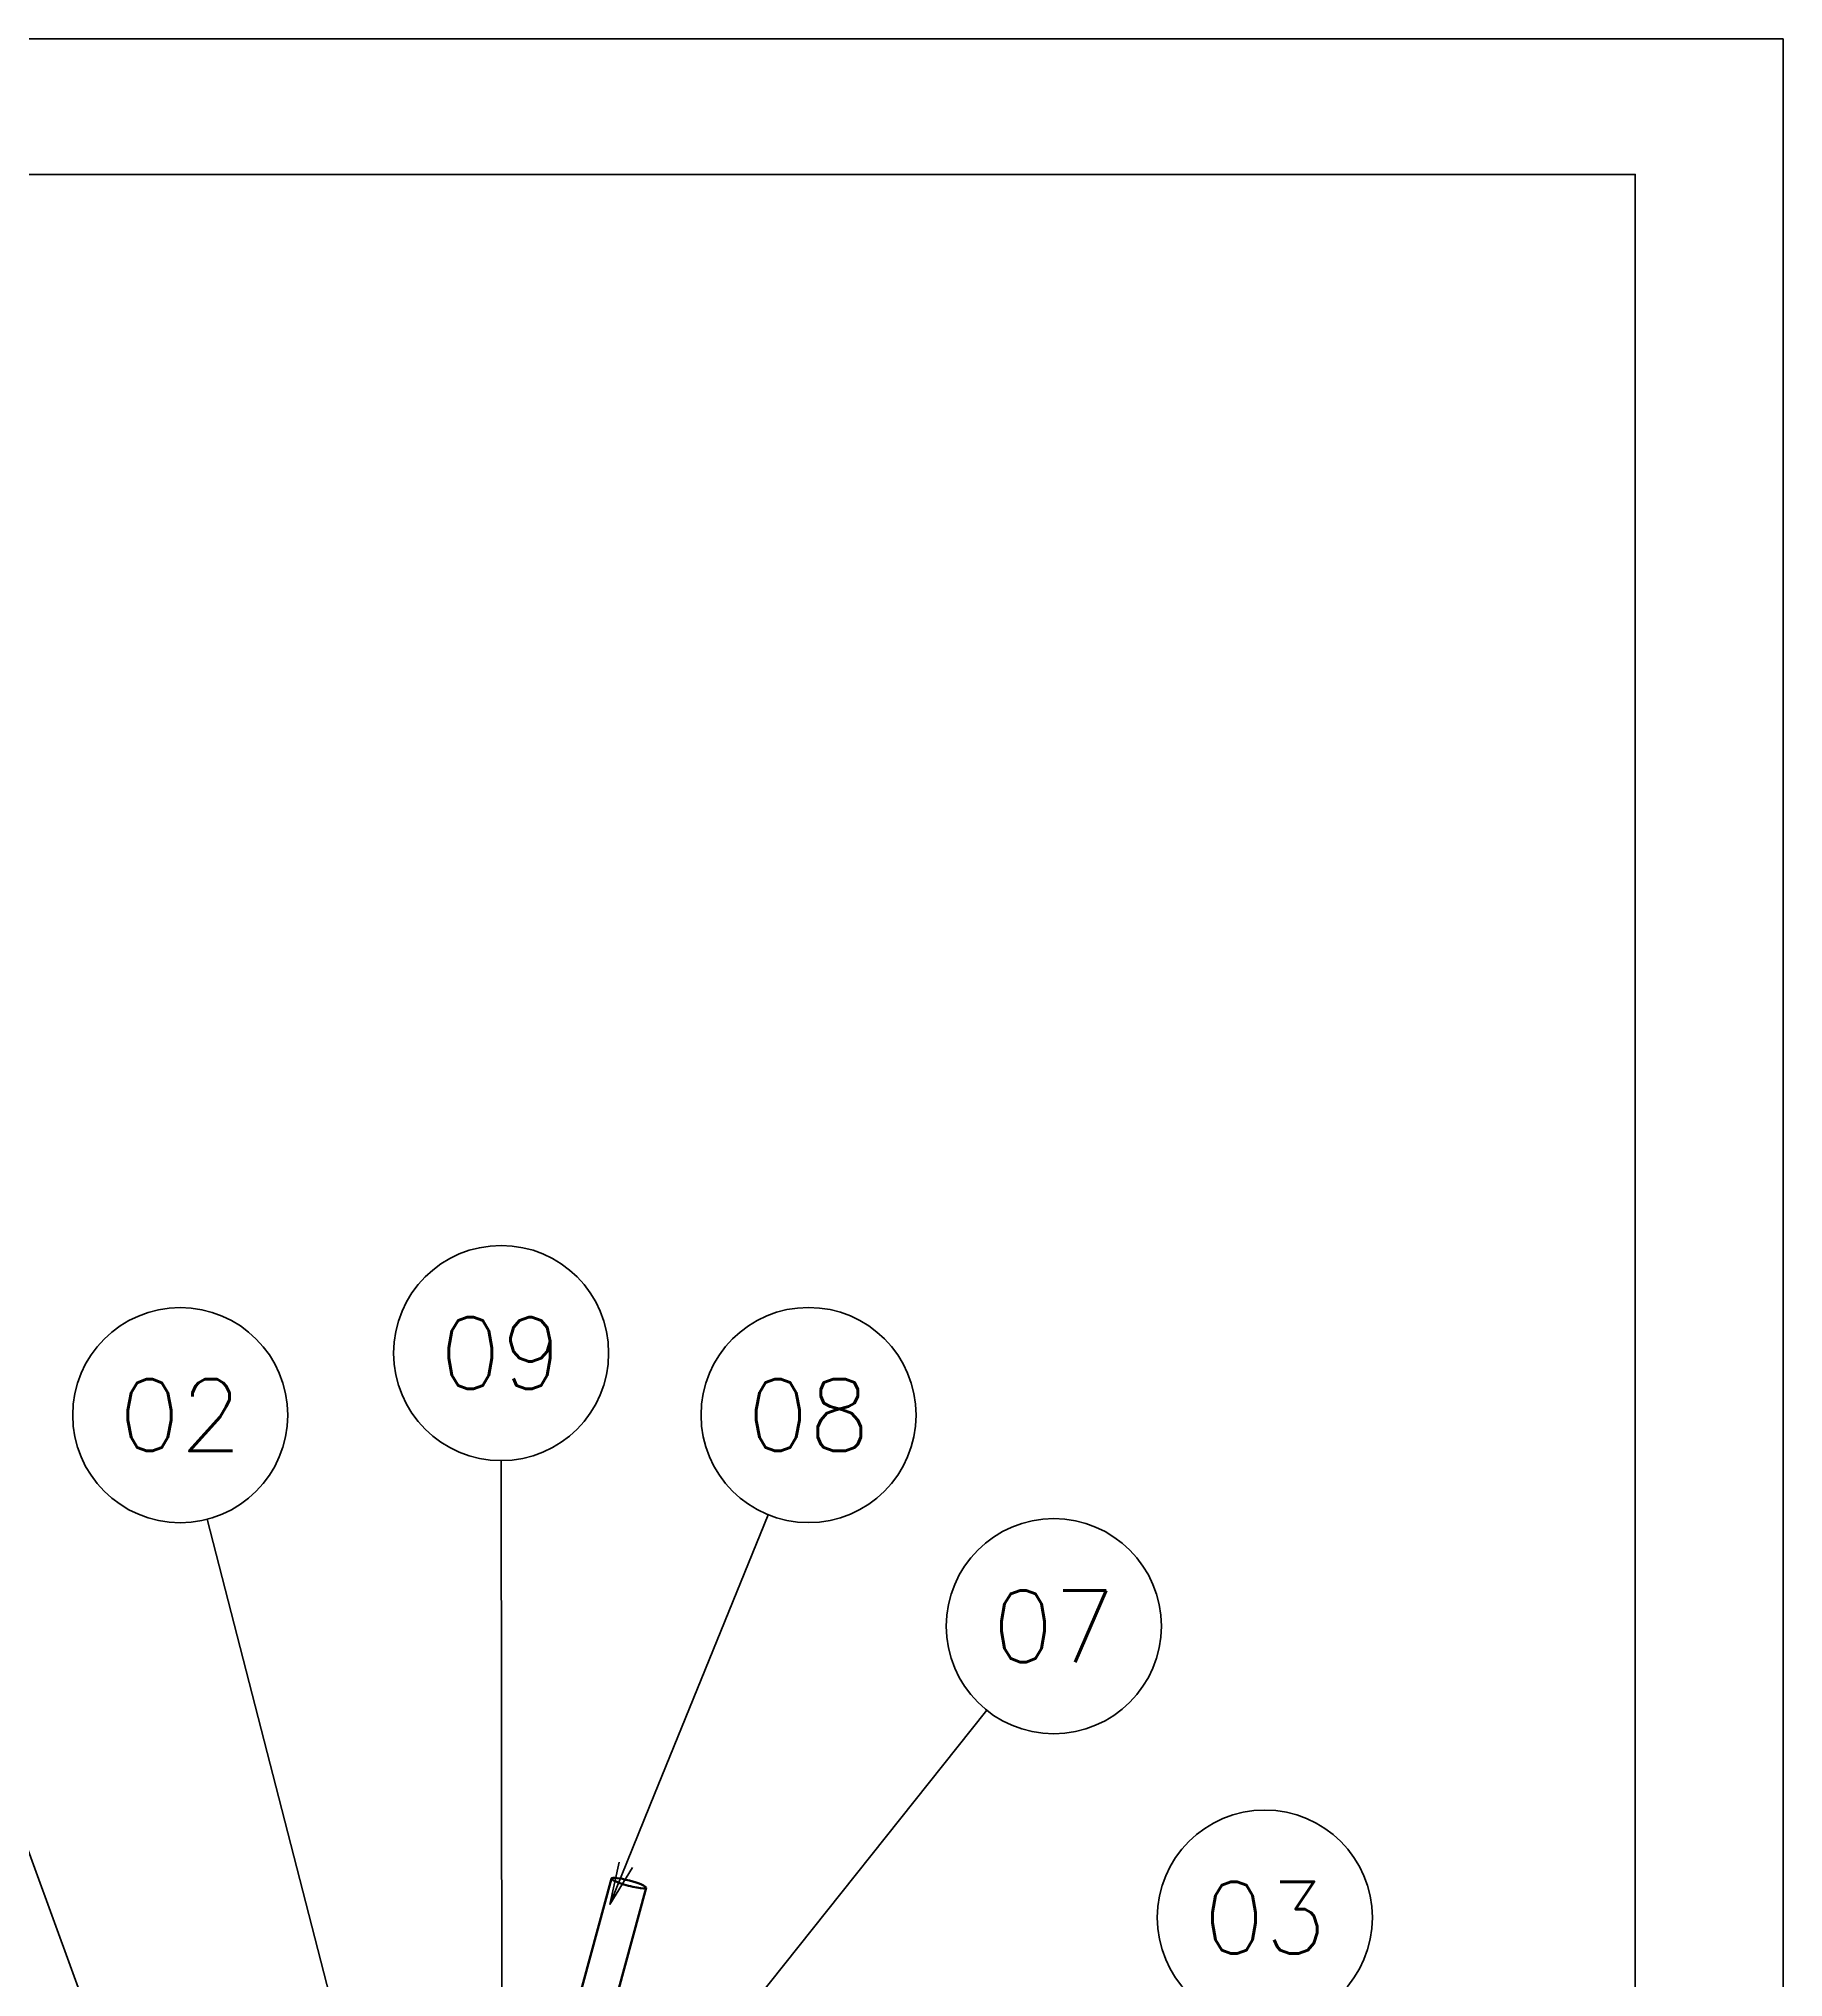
# Model space of a CAD drawing. Header units: millimetres. Extents: x 7914 to 16415, y -883 to 305.
# Drawn here: x 9108 to 9594, y -236 to 305 of the extents above; entities that cross this region are included whole.
import ezdxf
from ezdxf.enums import TextEntityAlignment as Align

# ---------------------------------------------------------------- set-up
doc = ezdxf.new("R2010")
doc.units = ezdxf.units.MM
doc.layers.add('title_frame', color=7, linetype='Continuous')
doc.layers.add('word_dim', color=253, linetype='Continuous')
doc.styles.get("Standard").update_dxf_attribs({"font": 'romans.shx', "bigfont": 'bigfont.shx'})
doc.dimstyles.new('RS1-4', dxfattribs={"dimscale": 4, "dimtxt": 3.5, "dimasz": 3, "dimexe": 1, "dimexo": 0, "dimgap": 1, "dimtad": 3, "dimdsep": 46, "dimtxsty": 'Standard', "dimblk1": 'OPEN', "dimblk2": 'OPEN', "dimsah": 1, "dimcen": 0, "dimclrd": 256, "dimclre": 256, "dimclrt": 3, "dimadec": 0, "dimazin": 0, "dimtfac": 1, "dimtmove": 0, "dimatfit": 3, "dimldrblk": 'OPEN', "dimfxl": 0, "dimtolj": 1, "dimtzin": 0, "dimarcsym": 0})

# ---------------------------------------------------------------- blocks, each defined once
blk = doc.blocks.new('A$C091E3375')
at = {"color": 7, "lineweight": 35}
for p, q in [((99.95, 23.41), (109.58, 59.05)), ((109.61, 20.8), (119.24, 56.45))]:
    blk.add_line(p, q, dxfattribs=at)
for start_param, end_param in [(3.141633, 4.207159), (0.000041, 3.141633), (4.207159, 6.283226)]:
    blk.add_ellipse((114.41, 57.75), major_axis=(4.83, -1.3), ratio=0.146112, start_param=start_param, end_param=end_param, dxfattribs=at)
blk = doc.blocks.new('aa1')
for p, q in [((0, 0), (-1, 0)), ((-0.4, 0.067), (0, 0)), ((-0.4, -0.067), (0, 0))]:
    blk.add_line(p, q)
blk = doc.blocks.new('aa2')
blk.add_circle((0, 0), 1)
blk = doc.blocks.new('*D271')
at = {"layer": 'DEFPOINTS', "color": 0, "linetype": 'Continuous', "ltscale": 2}
for p in [(9147.08, -79.14), (9147.08, -79.14), (9207.03, -311.89)]:
    blk.add_point(p, dxfattribs=at)
at = {"layer": 'word_dim', "linetype": 'Continuous', "lineweight": -2, "ltscale": 2}
blk.add_line((9199.55, -282.84), (9154.56, -108.19), dxfattribs=at)
at = {"layer": 'word_dim', "linetype": 'Continuous', "lineweight": -2, "ltscale": 2, "xscale": 30, "yscale": 30, "zscale": 30}
for name, p, rotation in [('aa2', (9147.08, -79.14), 104.4445754413329), ('aa1', (9207.03, -311.89), 284.4445754413329)]:
    blk.add_blockref(name, p, dxfattribs=dict(at, rotation=rotation))
at = {"layer": 'word_dim', "color": 3, "linetype": 'Continuous', "ltscale": 2, "insert": (9177.06, -195.52), "char_height": 0.000004, "attachment_point": 5, "rotation": 284.4446}
blk.add_mtext('\\A1;240.35', dxfattribs=at)
blk = doc.blocks.new('_Open')
at = {"color": 0, "lineweight": -2}
for p, q in [((-1, 0.167), (0, 0)), ((-1, -0.167), (0, 0)), ((0, 0), (-1, 0))]:
    blk.add_line(p, q, dxfattribs=at)
blk = doc.blocks.new('*D272')
at = {"layer": 'DEFPOINTS', "color": 0, "linetype": 'Continuous', "ltscale": 2}
for p in [(9449.62, -219.31), (9449.62, -219.31), (9341.14, -352.32)]:
    blk.add_point(p, dxfattribs=at)
at = {"layer": 'word_dim', "linetype": 'Continuous', "lineweight": -2, "ltscale": 2}
blk.add_line((9360.1, -329.07), (9430.66, -242.56), dxfattribs=at)
at = {"layer": 'word_dim', "linetype": 'Continuous', "lineweight": -2, "ltscale": 2, "xscale": 30, "yscale": 30, "zscale": 30}
for name, p, rotation in [('aa2', (9449.62, -219.31), 50.80091562653424), ('aa1', (9341.14, -352.32), 230.8009156265342)]:
    blk.add_blockref(name, p, dxfattribs=dict(at, rotation=rotation))
at = {"layer": 'word_dim', "color": 3, "linetype": 'Continuous', "ltscale": 2, "insert": (9395.38, -285.82), "char_height": 0.000004, "attachment_point": 5, "rotation": 50.8009}
blk.add_mtext('\\A1;171.63', dxfattribs=at)
blk = doc.blocks.new('*D276')
at = {"layer": 'DEFPOINTS', "color": 0, "linetype": 'Continuous', "ltscale": 2}
for p in [(9390.76, -138.02), (9390.76, -138.02), (9283.2, -272.94)]:
    blk.add_point(p, dxfattribs=at)
at = {"layer": 'word_dim', "linetype": 'Continuous', "lineweight": -2, "ltscale": 2}
blk.add_line((9301.9, -249.48), (9372.06, -161.47), dxfattribs=at)
at = {"layer": 'word_dim', "linetype": 'Continuous', "lineweight": -2, "ltscale": 2, "xscale": 30, "yscale": 30, "zscale": 30}
for name, p, rotation in [('aa2', (9390.76, -138.02), 51.43647297287935), ('aa1', (9283.2, -272.94), 231.4364729728794)]:
    blk.add_blockref(name, p, dxfattribs=dict(at, rotation=rotation))
at = {"layer": 'word_dim', "color": 3, "linetype": 'Continuous', "ltscale": 2, "insert": (9336.98, -205.48), "char_height": 0.000004, "attachment_point": 5, "rotation": 51.4365}
blk.add_mtext('\\A1;172.55', dxfattribs=at)
blk = doc.blocks.new('*D277')
at = {"layer": 'DEFPOINTS', "color": 0, "linetype": 'Continuous', "ltscale": 2}
for p in [(9322.35, -79.11), (9322.35, -79.11), (9266.9, -215.68)]:
    blk.add_point(p, dxfattribs=at)
at = {"layer": 'word_dim', "linetype": 'Continuous', "lineweight": -2, "ltscale": 2}
blk.add_line((9278.19, -187.89), (9311.07, -106.91), dxfattribs=at)
at = {"layer": 'word_dim', "linetype": 'Continuous', "lineweight": -2, "ltscale": 2, "xscale": 30, "yscale": 30, "zscale": 30}
for name, p, rotation in [('aa2', (9322.35, -79.11), 67.90193208117233), ('aa1', (9266.9, -215.68), 247.9019320811723)]:
    blk.add_blockref(name, p, dxfattribs=dict(at, rotation=rotation))
at = {"layer": 'word_dim', "color": 3, "linetype": 'Continuous', "ltscale": 2, "insert": (9294.63, -147.4), "char_height": 0.000004, "attachment_point": 5, "rotation": 67.9019}
blk.add_mtext('\\A1;147.4', dxfattribs=at)
blk = doc.blocks.new('*D278')
at = {"layer": 'DEFPOINTS', "color": 0, "linetype": 'Continuous', "ltscale": 2}
for p in [(9236.59, -61.82), (9236.59, -61.82), (9236.81, -299.34)]:
    blk.add_point(p, dxfattribs=at)
at = {"layer": 'word_dim', "linetype": 'Continuous', "lineweight": -2, "ltscale": 2}
blk.add_line((9236.78, -269.34), (9236.62, -91.82), dxfattribs=at)
at = {"layer": 'word_dim', "linetype": 'Continuous', "lineweight": -2, "ltscale": 2, "xscale": 30, "yscale": 30, "zscale": 30}
for name, p, rotation in [('aa2', (9236.59, -61.82), 90.05232297780782), ('aa1', (9236.81, -299.34), 270.0523229778078)]:
    blk.add_blockref(name, p, dxfattribs=dict(at, rotation=rotation))
at = {"layer": 'word_dim', "color": 3, "linetype": 'Continuous', "ltscale": 2, "insert": (9236.7, -180.58), "char_height": 0.000004, "attachment_point": 5, "rotation": 270.0523}
blk.add_mtext('\\A1;237.52', dxfattribs=at)
blk = doc.blocks.new('*D280')
at = {"layer": 'DEFPOINTS', "color": 0, "linetype": 'Continuous', "ltscale": 2}
for p in [(9069.04, -103.01), (9069.04, -103.01), (9146.63, -315.47)]:
    blk.add_point(p, dxfattribs=at)
at = {"layer": 'word_dim', "linetype": 'Continuous', "lineweight": -2, "ltscale": 2}
blk.add_line((9136.34, -287.29), (9079.33, -131.19), dxfattribs=at)
at = {"layer": 'word_dim', "linetype": 'Continuous', "lineweight": -2, "ltscale": 2, "xscale": 30, "yscale": 30, "zscale": 30}
for name, p, rotation in [('aa2', (9069.04, -103.01), 110.0633016854965), ('aa1', (9146.63, -315.47), 290.0633016854965)]:
    blk.add_blockref(name, p, dxfattribs=dict(at, rotation=rotation))
at = {"layer": 'word_dim', "color": 3, "linetype": 'Continuous', "ltscale": 2, "insert": (9107.83, -209.24), "char_height": 0.000004, "attachment_point": 5, "rotation": 290.0633}
blk.add_mtext('\\A1;226.19', dxfattribs=at)

msp = doc.modelspace()

# ---------------------------------------------------------------- linework, layer by layer
at = {"layer": 'title_frame', "color": 4}
msp.add_lwpolyline([(9594.236, 304.79), (7914.236, 304.79), (7914.236, -883.21), (9594.236, -883.21)], close=True, dxfattribs=at)
at = {"layer": 'title_frame'}
msp.add_lwpolyline([(7955.536, 266.94), (9552.936, 266.94), (9552.936, -845.36), (7955.536, -845.36)], close=True, dxfattribs=at)

# ---------------------------------------------------------------- block references
at = {"layer": 'word_dim', "linetype": 'Continuous', "ltscale": 2}
msp.add_blockref('A$C091E3375', (9157.792, -267.435), dxfattribs=at)

# ---------------------------------------------------------------- texts
at = {"layer": 'word_dim', "color": 3, "linetype": 'Continuous', "ltscale": 2}
for s, p in [('09', (9236.594, -61.825)), ('02', (9147.078, -79.143)), ('08', (9322.353, -79.109)), ('07', (9390.762, -138.015)), ('03', (9449.617, -219.315))]:
    msp.add_text(s, height=20, dxfattribs=at).set_placement(p, align=Align.MIDDLE_CENTER)

# ---------------------------------------------------------------- dimensions: what is measured, and where the dimension line sits
for p1, p2, picture, middle in [((9236.811, -299.341), (9236.594, -61.825), '*D278', (9236.703, -180.583)), ((9207.032, -311.893), (9147.078, -79.143), '*D271', (9177.055, -195.518)), ((9266.901, -215.684), (9322.353, -79.109), '*D277', (9294.627, -147.396)), ((9146.632, -315.468), (9069.037, -103.008), '*D280', (9107.835, -209.238)), ((9283.197, -272.937), (9390.762, -138.015), '*D276', (9336.98, -205.476)), ((9341.143, -352.322), (9449.617, -219.315), '*D272', (9395.38, -285.818))]:
    dim = msp.add_aligned_dim(p1=p1, p2=p2, distance=0, dimstyle='RS1-4', override={"dimtxt": 1e-06, "dimasz": 7.5, "dimgap": 0, "dimblk1": 'aa1', "dimblk2": 'aa2', "dimse1": 1, "dimse2": 1}, dxfattribs=at)
    dim.commit()
    dim.dimension.update_dxf_attribs({"geometry": picture, "text_midpoint": middle})

doc.saveas('drawing.dxf')
